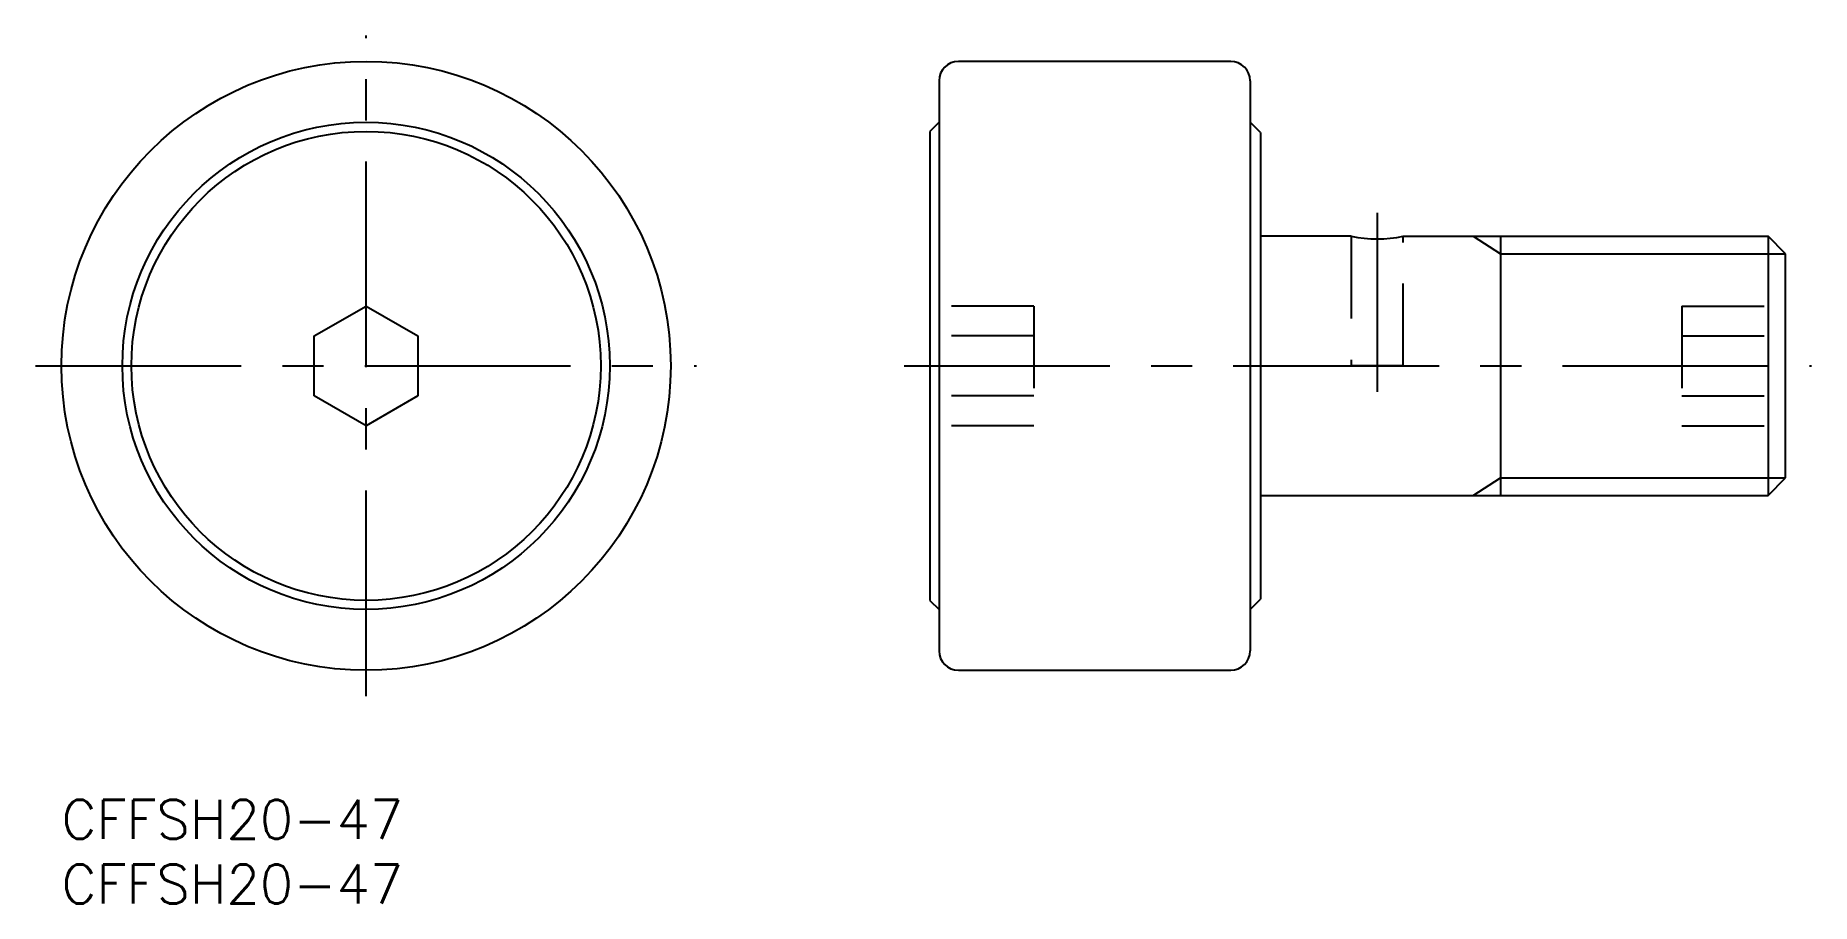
# Model space of a CAD drawing. Extents: x -2 to 135, y -8 to 59.
import ezdxf

# ---------------------------------------------------------------- set-up
doc = ezdxf.new("R2010")
doc.units = 0
doc.header["$LTSCALE"] = 0.5
doc.linetypes.add('CENTER', pattern=[50.8, 31.75, -6.35, 6.35, -6.35])
doc.linetypes.add('DASHED', pattern=[19.05, 12.7, -6.35])
for name, color, linetype in [('MSM_CENTER', 1, 'CENTER'), ('MSM_CONTINUOUS', 7, 'CONTINUOUS'), ('MSM_DASHED', 4, 'DASHED'), ('MSM_NARROW', 5, 'CONTINUOUS'), ('MSM_PART_NUMBER', 7, 'CONTINUOUS')]:
    doc.layers.add(name, color=color, linetype=linetype)
doc.styles.get("Standard").update_dxf_attribs({"font": 'txt.shx', "height": 3, "bigfont": 'bigfont.shx'})

# ---------------------------------------------------------------- blocks, each defined once
blk = doc.blocks.new('*U13')
at = {"layer": 'MSM_PART_NUMBER'}
blk.add_text('CFFSH20-47', height=3, dxfattribs=at).set_placement((0, -3))
blk = doc.blocks.new('*U14')
at = {"layer": 'MSM_PART_NUMBER'}
blk.add_text('CFFSH20-47', height=3, dxfattribs=at).set_placement((0, -8))

msp = doc.modelspace()

# ---------------------------------------------------------------- linework, layer by layer
at = {"layer": 'MSM_CENTER'}
for p, q in [((23.5, 8), (23.5, 59)), ((101.5, 45.3), (101.5, 31.5)), ((-2, 33.5), (49, 33.5)), ((65, 33.5), (135, 33.5))]:
    msp.add_line(p, q, dxfattribs=at)
at = {"layer": 'MSM_CONTINUOUS'}
for p, q in [((90.2, 57), (69.2, 57)), ((67.7, 55.5), (67.7, 11.5)), ((91.7, 55.5), (91.7, 11.5)), ((67.7, 52.3), (67, 51.6)), ((92.5, 51.5), (91.7, 52.3)), ((67, 51.6), (67, 15.4)), ((92.5, 51.5), (92.5, 15.5)), ((99.5, 43.5), (92.5, 43.5)), ((103.5, 43.5), (131.65, 43.5)), ((111, 43.5), (111, 23.5)), ((133, 42.15), (131.65, 43.5)), ((131.65, 43.5), (131.65, 23.5)), ((133, 24.85), (133, 42.15)), ((19.5, 35.81), (23.5, 38.12)), ((23.5, 38.12), (27.5, 35.81)), ((19.5, 31.19), (19.5, 35.81)), ((27.5, 35.81), (27.5, 31.19)), ((23.5, 28.88), (19.5, 31.19)), ((27.5, 31.19), (23.5, 28.88)), ((131.65, 23.5), (133, 24.85)), ((92.5, 23.5), (131.65, 23.5)), ((67, 15.4), (67.7, 14.7)), ((91.7, 14.7), (92.5, 15.5)), ((69.2, 10), (90.2, 10))]:
    msp.add_line(p, q, dxfattribs=at)
for radius in [23.5, 18.8, 18.1]:
    msp.add_circle((23.5, 33.5), radius, dxfattribs=at)
for centre, radius, start, end in [((69.2, 55.5), 1.5, 90, 180), ((90.2, 55.5), 1.5, 0, 90), ((101.5, 53.33), 10.03, 258.4967, 281.5033), ((69.2, 11.5), 1.5, 180, 270), ((90.2, 11.5), 1.5, 270, 0)]:
    msp.add_arc(centre, radius, start, end, dxfattribs=at)
at = {"layer": 'MSM_DASHED'}
for p, q in [((99.5, 43.5), (99.5, 33.5)), ((103.5, 33.5), (103.5, 43.5)), ((75, 38.12), (67, 38.12)), ((75, 38.12), (75, 28.88)), ((125, 38.12), (133, 38.12)), ((125, 38.12), (125, 28.88)), ((75, 35.81), (67, 35.81)), ((125, 35.81), (133, 35.81)), ((103.5, 33.5), (99.5, 33.5)), ((75, 31.19), (67, 31.19)), ((125, 31.19), (133, 31.19)), ((75, 28.88), (67, 28.88)), ((125, 28.88), (133, 28.88))]:
    msp.add_line(p, q, dxfattribs=at)
at = {"layer": 'MSM_NARROW'}
for p, q in [((108.9, 43.5), (111, 42.15)), ((111, 42.15), (133, 42.15)), ((108.9, 23.5), (111, 24.85)), ((111, 24.85), (133, 24.85))]:
    msp.add_line(p, q, dxfattribs=at)

# ---------------------------------------------------------------- block references
at = {"layer": 'MSM_CONTINUOUS'}
for name in ['*U13', '*U14']:
    msp.add_blockref(name, (0, 0), dxfattribs=at)

doc.saveas('drawing.dxf')
